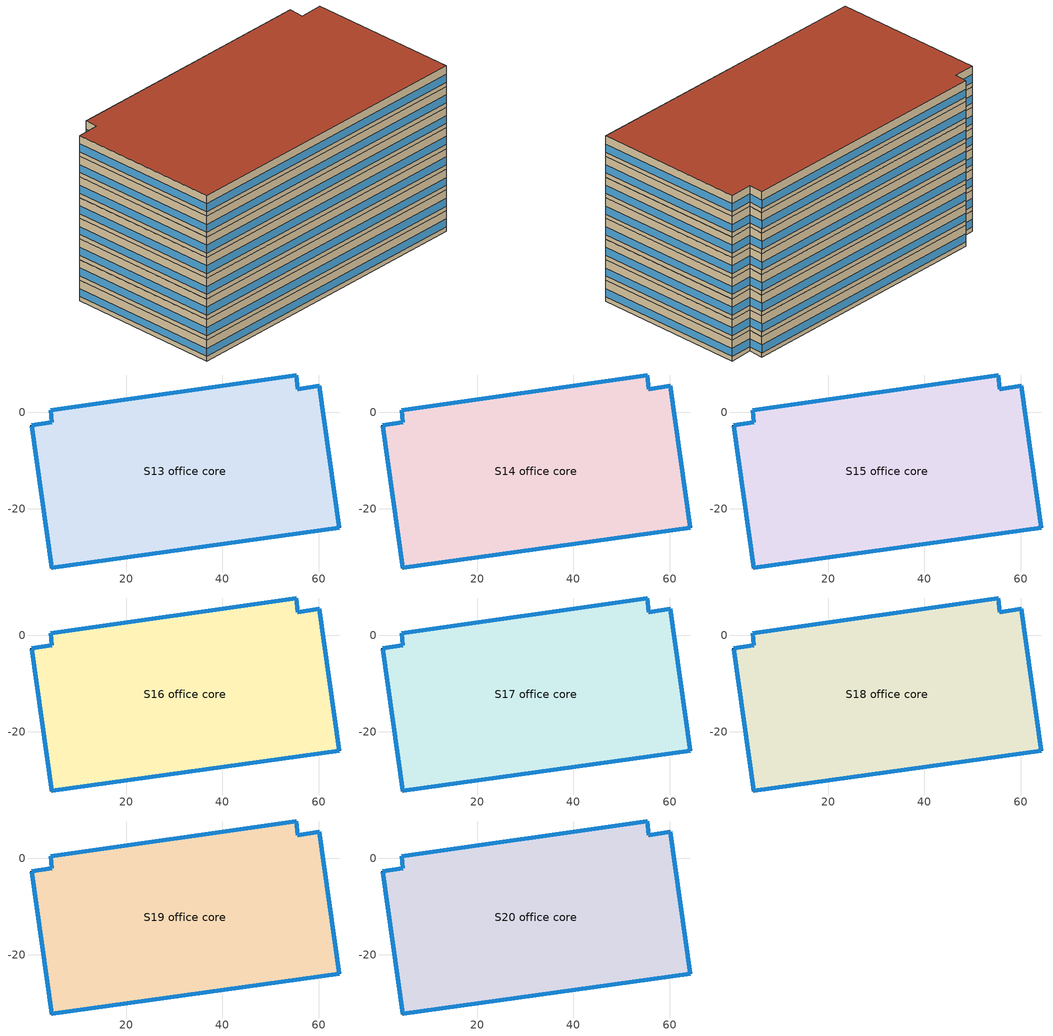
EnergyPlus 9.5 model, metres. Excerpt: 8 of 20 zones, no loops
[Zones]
S13 office core
 floor to S12 office core (office int floor Metal framed walls): 4.6,-2.01 4.37,0.5 55.39,7.78 55.69,4.81 60.17,5.57 64.32,-23.94 4.54,-32.3 0.39,-2.69 z45.39
 wall outside (office ext wall Metal framed walls): 4.37,0.5 4.6,-2.01 0.39,-2.69 4.54,-32.3 64.32,-23.94 60.17,5.57 55.69,4.81 55.39,7.78 4.37,0.5 z45.39:49.51
 window (office Window construction_simple glazing): 4.37,0.47 4.6,-1.98 z46.29:47.89; 4.57,-2.01 0.42,-2.69 / 60.14,5.57 55.72,4.81 z46.29:47.87; 0.39,-2.72 4.54,-32.27 / 4.57,-32.3 64.29,-23.94 / 64.32,-23.91 60.17,5.54 / 55.36,7.78 4.4,0.5 z46.29:47.86; 55.69,4.84 55.39,7.75 z46.29:47.88
S14 office core
 floor to S13 office core (office int floor Metal framed walls): 4.6,-2.01 4.37,0.5 55.39,7.78 55.69,4.81 60.17,5.57 64.32,-23.94 4.54,-32.3 0.39,-2.69 z49.51
 wall outside (office ext wall Metal framed walls): 4.37,0.5 4.6,-2.01 0.39,-2.69 4.54,-32.3 64.32,-23.94 60.17,5.57 55.69,4.81 55.39,7.78 4.37,0.5 z49.51:53.64
 window (office Window construction_simple glazing): 4.37,0.47 4.6,-1.98 / 55.69,4.84 55.39,7.75 z50.41:52.01; 4.57,-2.01 0.42,-2.69 / 60.14,5.57 55.72,4.81 z50.41:52; 0.39,-2.72 4.54,-32.27 / 4.57,-32.3 64.29,-23.94 / 64.32,-23.91 60.17,5.54 / 55.36,7.78 4.4,0.5 z50.41:51.98
S15 office core
 floor to S14 office core (office int floor Metal framed walls): 4.6,-2.01 4.37,0.5 55.39,7.78 55.69,4.81 60.17,5.57 64.32,-23.94 4.54,-32.3 0.39,-2.69 z53.64
 wall outside (office ext wall Metal framed walls): 4.37,0.5 4.6,-2.01 0.39,-2.69 4.54,-32.3 64.32,-23.94 60.17,5.57 55.69,4.81 55.39,7.78 4.37,0.5 z53.64:57.76
 window (office Window construction_simple glazing): 4.37,0.47 4.6,-1.98 z54.54:56.14; 4.57,-2.01 0.42,-2.69 / 60.14,5.57 55.72,4.81 z54.54:56.12; 0.39,-2.72 4.54,-32.27 / 4.57,-32.3 64.29,-23.94 / 64.32,-23.91 60.17,5.54 / 55.36,7.78 4.4,0.5 z54.54:56.11; 55.69,4.84 55.39,7.75 z54.54:56.13
S16 office core
 floor to S15 office core (office int floor Metal framed walls): 4.6,-2.01 4.37,0.5 55.39,7.78 55.69,4.81 60.17,5.57 64.32,-23.94 4.54,-32.3 0.39,-2.69 z57.76
 wall outside (office ext wall Metal framed walls): 4.37,0.5 4.6,-2.01 0.39,-2.69 4.54,-32.3 64.32,-23.94 60.17,5.57 55.69,4.81 55.39,7.78 4.37,0.5 z57.76:61.89
 window (office Window construction_simple glazing): 4.37,0.47 4.6,-1.98 / 55.69,4.84 55.39,7.75 z58.66:60.26; 4.57,-2.01 0.42,-2.69 / 60.14,5.57 55.72,4.81 z58.66:60.25; 0.39,-2.72 4.54,-32.27 / 4.57,-32.3 64.29,-23.94 / 64.32,-23.91 60.17,5.54 / 55.36,7.78 4.4,0.5 z58.66:60.23
S17 office core
 floor to S16 office core (office int floor Metal framed walls): 4.6,-2.01 4.37,0.5 55.39,7.78 55.69,4.81 60.17,5.57 64.32,-23.94 4.54,-32.3 0.39,-2.69 z61.89
 wall outside (office ext wall Metal framed walls): 4.37,0.5 4.6,-2.01 0.39,-2.69 4.54,-32.3 64.32,-23.94 60.17,5.57 55.69,4.81 55.39,7.78 4.37,0.5 z61.89:66.02
 window (office Window construction_simple glazing): 4.37,0.47 4.6,-1.98 / 55.69,4.84 55.39,7.75 z62.79:64.39; 4.57,-2.01 0.42,-2.69 / 60.14,5.57 55.72,4.81 z62.79:64.38; 0.39,-2.72 4.54,-32.27 / 4.57,-32.3 64.29,-23.94 / 64.32,-23.91 60.17,5.54 / 55.36,7.78 4.4,0.5 z62.79:64.36
S18 office core
 floor to S17 office core (office int floor Metal framed walls): 4.6,-2.01 4.37,0.5 55.39,7.78 55.69,4.81 60.17,5.57 64.32,-23.94 4.54,-32.3 0.39,-2.69 z66.02
 wall outside (office ext wall Metal framed walls): 4.37,0.5 4.6,-2.01 0.39,-2.69 4.54,-32.3 64.32,-23.94 60.17,5.57 55.69,4.81 55.39,7.78 4.37,0.5 z66.02:70.14
 window (office Window construction_simple glazing): 4.37,0.47 4.6,-1.98 z66.92:68.52; 4.57,-2.01 0.42,-2.69 / 60.14,5.57 55.72,4.81 z66.92:68.5; 0.39,-2.72 4.54,-32.27 / 4.57,-32.3 64.29,-23.94 / 64.32,-23.91 60.17,5.54 / 55.36,7.78 4.4,0.5 z66.92:68.49; 55.69,4.84 55.39,7.75 z66.92:68.51
S19 office core
 floor to S18 office core (office int floor Metal framed walls): 4.6,-2.01 4.37,0.5 55.39,7.78 55.69,4.81 60.17,5.57 64.32,-23.94 4.54,-32.3 0.39,-2.69 z70.14
 wall outside (office ext wall Metal framed walls): 4.37,0.5 4.6,-2.01 0.39,-2.69 4.54,-32.3 64.32,-23.94 60.17,5.57 55.69,4.81 55.39,7.78 4.37,0.5 z70.14:74.27
 window (office Window construction_simple glazing): 4.37,0.47 4.6,-1.98 / 55.69,4.84 55.39,7.75 z71.04:72.64; 4.57,-2.01 0.42,-2.69 / 60.14,5.57 55.72,4.81 z71.04:72.63; 0.39,-2.72 4.54,-32.27 / 4.57,-32.3 64.29,-23.94 / 64.32,-23.91 60.17,5.54 / 55.36,7.78 4.4,0.5 z71.04:72.61
S20 office core
 floor to S19 office core (office int floor Metal framed walls): 4.6,-2.01 4.37,0.5 55.39,7.78 55.69,4.81 60.17,5.57 64.32,-23.94 4.54,-32.3 0.39,-2.69 z74.27
 wall outside (office ext wall Metal framed walls): 4.37,0.5 4.6,-2.01 0.39,-2.69 4.54,-32.3 64.32,-23.94 60.17,5.57 55.69,4.81 55.39,7.78 4.37,0.5 z74.27:78.39
 window (office Window construction_simple glazing): 4.37,0.47 4.6,-1.98 z75.17:76.77; 4.57,-2.01 0.42,-2.69 / 60.14,5.57 55.72,4.81 z75.17:76.75; 0.39,-2.72 4.54,-32.27 / 4.57,-32.3 64.29,-23.94 / 64.32,-23.91 60.17,5.54 / 55.36,7.78 4.4,0.5 z75.17:76.74; 55.69,4.84 55.39,7.75 z75.17:76.76
 roof outside (office roof Metal roof): 4.37,0.5 4.6,-2.01 0.39,-2.69 4.54,-32.3 64.32,-23.94 60.17,5.57 55.69,4.81 55.39,7.78 z78.39
[Building]
Building 1: , city, , , FullExterior, 50
[Site:Location]
Climate Zone 3_CA_USA Design_Conditions: 37.7, -122.2, -8, 2
[SizingPeriod:DesignDay]
Climate Zone 3 Ann Clg .4% Condns WB=>MDB: 8, 21, SummerDesignDay, 25.8, 7.5, DefaultMultipliers, , Wetbulb, 19.1, , , , , 101301, 4.9, 310, No, No, No, ASHRAETau, , , 0.319, 2.545
Climate Zone 3 Ann Htg 99.6% Condns DB: 12, 21, WinterDesignDay, 2.6, 0, DefaultMultipliers, , Wetbulb, 2.6, , , , , 101301, 2.1, 50, No, No, No, ASHRAEClearSky, , , , , 0
[Site:GroundTemperature:BuildingSurface]
17.7, 17.68, 17.71, 18.22, 19.89, 21.71, 22.83, 23.02, 21.49, 19.27, 17.98, 17.74
[Site:WaterMainsTemperature]
CORRELATION: , 14.14, 7.8
[Material]
Air - Metal Wall Framing - 16 or 24 in. OC; Air - Metal Wall Framing - 16 or 24 in. OC 1: Smooth, 0.1397, 1.22017, 1.28148, 1004.832, 0.9, 0.7, 0.7
Gypsum Board - 1/2 in.; Gypsum Board - 1/2 in. 1: Smooth, 0.0127, 0.158656, 640.739, 1130.436, 0.9, 0.7, 0.8
Metal Standing Seam - 1/16 in.: MediumRough, 0.0015875, 0.576854, 7820.53, 502.416, 0.85, 0.8, 0.85
office ext wall 2 Insulation; office int floor 2 Insulation: Smooth, 0.0348619, 0.0230188, 16.0185, 1130.436, 0.9, 0.7, 0.8
office roof 2 Insulation: Smooth, 0.0575653, 0.0230188, 16.0185, 1130.436, 0.9, 0.7, 0.8
Std Wood 6inch Furnishings: MediumSmooth, 0.15, 0.12, 540, 1210, 0.9, 0.7, 0.7
Stucco - 7/8 in.; Stucco - 7/8 in. 1: MediumRough, 0.022352, 0.700948, 1855.1, 837.36, 0.9, 0.7, 0.8
[WindowMaterial:SimpleGlazingSystem]
office Window material_simple glazing: 6.98, 0.82, 0.81
[Construction]
int furnishing interior furnishing: Std Wood 6inch Furnishings
office ext wall Metal framed walls: Stucco - 7/8 in., office ext wall 2 Insulation, Air - Metal Wall Framing - 16 or 24 in. OC, Gypsum Board - 1/2 in.
office int floor Metal framed walls: Stucco - 7/8 in. 1, office int floor 2 Insulation, Air - Metal Wall Framing - 16 or 24 in. OC 1, Gypsum Board - 1/2 in. 1
office roof Metal roof: Metal Standing Seam - 1/16 in., office roof 2 Insulation
office Window construction_simple glazing: office Window material_simple glazing
[Zone]
S13 office core; S14 office core; S15 office core; S16 office core; S17 office core; S18 office core; S19 office core; S20 office core: , , , , , , , , , , , Yes
[InternalMass]
S14 office core Internal Mass 1: int furnishing interior furnishing, S14 office core, 3884.29
S20 office core Internal Mass 1: int furnishing interior furnishing, S20 office core, 3884.29
S13 office core Internal Mass 1: int furnishing interior furnishing, S13 office core, 3884.29
S15 office core Internal Mass 1: int furnishing interior furnishing, S15 office core, 3884.29
S16 office core Internal Mass 1: int furnishing interior furnishing, S16 office core, 3884.29
S17 office core Internal Mass 1: int furnishing interior furnishing, S17 office core, 3884.29
S18 office core Internal Mass 1: int furnishing interior furnishing, S18 office core, 3884.29
S19 office core Internal Mass 1: int furnishing interior furnishing, S19 office core, 3884.29
[Exterior:Lights]
exterior lights: whole building ext_lighting year, 51651.8, AstronomicalClock, exterior lights
[Exterior:FuelEquipment]
Whole Building Elevators: Electricity, whole building elevator year, 205866, Elevators
[SurfaceProperty:LocalEnvironment]
LocEnv:S13 office core wall 0: S13 office core wall 0, , , OutdoorAirNode:S13 office core wall 0
LocEnv:S13 office core wall 1: S13 office core wall 1, , , OutdoorAirNode:S13 office core wall 1
LocEnv:S13 office core wall 2: S13 office core wall 2, , , OutdoorAirNode:S13 office core wall 2
LocEnv:S13 office core wall 3: S13 office core wall 3, , , OutdoorAirNode:S13 office core wall 3
LocEnv:S13 office core wall 4: S13 office core wall 4, , , OutdoorAirNode:S13 office core wall 4
LocEnv:S13 office core wall 5: S13 office core wall 5, , , OutdoorAirNode:S13 office core wall 5
LocEnv:S13 office core wall 6: S13 office core wall 6, , , OutdoorAirNode:S13 office core wall 6
LocEnv:S13 office core wall 7: S13 office core wall 7, , , OutdoorAirNode:S13 office core wall 7
LocEnv:S14 office core wall 0: S14 office core wall 0, , , OutdoorAirNode:S14 office core wall 0
LocEnv:S14 office core wall 1: S14 office core wall 1, , , OutdoorAirNode:S14 office core wall 1
LocEnv:S14 office core wall 2: S14 office core wall 2, , , OutdoorAirNode:S14 office core wall 2
LocEnv:S14 office core wall 3: S14 office core wall 3, , , OutdoorAirNode:S14 office core wall 3
LocEnv:S14 office core wall 4: S14 office core wall 4, , , OutdoorAirNode:S14 office core wall 4
LocEnv:S14 office core wall 5: S14 office core wall 5, , , OutdoorAirNode:S14 office core wall 5
LocEnv:S14 office core wall 6: S14 office core wall 6, , , OutdoorAirNode:S14 office core wall 6
LocEnv:S14 office core wall 7: S14 office core wall 7, , , OutdoorAirNode:S14 office core wall 7
LocEnv:S15 office core wall 0: S15 office core wall 0, , , OutdoorAirNode:S15 office core wall 0
LocEnv:S15 office core wall 1: S15 office core wall 1, , , OutdoorAirNode:S15 office core wall 1
LocEnv:S15 office core wall 2: S15 office core wall 2, , , OutdoorAirNode:S15 office core wall 2
LocEnv:S15 office core wall 3: S15 office core wall 3, , , OutdoorAirNode:S15 office core wall 3
LocEnv:S15 office core wall 4: S15 office core wall 4, , , OutdoorAirNode:S15 office core wall 4
LocEnv:S15 office core wall 5: S15 office core wall 5, , , OutdoorAirNode:S15 office core wall 5
LocEnv:S15 office core wall 6: S15 office core wall 6, , , OutdoorAirNode:S15 office core wall 6
LocEnv:S15 office core wall 7: S15 office core wall 7, , , OutdoorAirNode:S15 office core wall 7
LocEnv:S16 office core wall 0: S16 office core wall 0, , , OutdoorAirNode:S16 office core wall 0
LocEnv:S16 office core wall 1: S16 office core wall 1, , , OutdoorAirNode:S16 office core wall 1
LocEnv:S16 office core wall 2: S16 office core wall 2, , , OutdoorAirNode:S16 office core wall 2
LocEnv:S16 office core wall 3: S16 office core wall 3, , , OutdoorAirNode:S16 office core wall 3
LocEnv:S16 office core wall 4: S16 office core wall 4, , , OutdoorAirNode:S16 office core wall 4
LocEnv:S16 office core wall 5: S16 office core wall 5, , , OutdoorAirNode:S16 office core wall 5
LocEnv:S16 office core wall 6: S16 office core wall 6, , , OutdoorAirNode:S16 office core wall 6
LocEnv:S16 office core wall 7: S16 office core wall 7, , , OutdoorAirNode:S16 office core wall 7
LocEnv:S17 office core wall 0: S17 office core wall 0, , , OutdoorAirNode:S17 office core wall 0
LocEnv:S17 office core wall 1: S17 office core wall 1, , , OutdoorAirNode:S17 office core wall 1
LocEnv:S17 office core wall 2: S17 office core wall 2, , , OutdoorAirNode:S17 office core wall 2
LocEnv:S17 office core wall 3: S17 office core wall 3, , , OutdoorAirNode:S17 office core wall 3
LocEnv:S17 office core wall 4: S17 office core wall 4, , , OutdoorAirNode:S17 office core wall 4
LocEnv:S17 office core wall 5: S17 office core wall 5, , , OutdoorAirNode:S17 office core wall 5
LocEnv:S17 office core wall 6: S17 office core wall 6, , , OutdoorAirNode:S17 office core wall 6
LocEnv:S17 office core wall 7: S17 office core wall 7, , , OutdoorAirNode:S17 office core wall 7
LocEnv:S18 office core wall 0: S18 office core wall 0, , , OutdoorAirNode:S18 office core wall 0
LocEnv:S18 office core wall 1: S18 office core wall 1, , , OutdoorAirNode:S18 office core wall 1
LocEnv:S18 office core wall 2: S18 office core wall 2, , , OutdoorAirNode:S18 office core wall 2
LocEnv:S18 office core wall 3: S18 office core wall 3, , , OutdoorAirNode:S18 office core wall 3
LocEnv:S18 office core wall 4: S18 office core wall 4, , , OutdoorAirNode:S18 office core wall 4
LocEnv:S18 office core wall 5: S18 office core wall 5, , , OutdoorAirNode:S18 office core wall 5
LocEnv:S18 office core wall 6: S18 office core wall 6, , , OutdoorAirNode:S18 office core wall 6
LocEnv:S18 office core wall 7: S18 office core wall 7, , , OutdoorAirNode:S18 office core wall 7
LocEnv:S19 office core wall 0: S19 office core wall 0, , , OutdoorAirNode:S19 office core wall 0
LocEnv:S19 office core wall 1: S19 office core wall 1, , , OutdoorAirNode:S19 office core wall 1
LocEnv:S19 office core wall 2: S19 office core wall 2, , , OutdoorAirNode:S19 office core wall 2
LocEnv:S19 office core wall 3: S19 office core wall 3, , , OutdoorAirNode:S19 office core wall 3
LocEnv:S19 office core wall 4: S19 office core wall 4, , , OutdoorAirNode:S19 office core wall 4
LocEnv:S19 office core wall 5: S19 office core wall 5, , , OutdoorAirNode:S19 office core wall 5
LocEnv:S19 office core wall 6: S19 office core wall 6, , , OutdoorAirNode:S19 office core wall 6
LocEnv:S19 office core wall 7: S19 office core wall 7, , , OutdoorAirNode:S19 office core wall 7
LocEnv:S20 office core roof: S20 office core roof, , , OutdoorAirNode:S20 office core roof
LocEnv:S20 office core wall 0: S20 office core wall 0, , , OutdoorAirNode:S20 office core wall 0
LocEnv:S20 office core wall 1: S20 office core wall 1, , , OutdoorAirNode:S20 office core wall 1
LocEnv:S20 office core wall 2: S20 office core wall 2, , , OutdoorAirNode:S20 office core wall 2
LocEnv:S20 office core wall 3: S20 office core wall 3, , , OutdoorAirNode:S20 office core wall 3
LocEnv:S20 office core wall 4: S20 office core wall 4, , , OutdoorAirNode:S20 office core wall 4
LocEnv:S20 office core wall 5: S20 office core wall 5, , , OutdoorAirNode:S20 office core wall 5
LocEnv:S20 office core wall 6: S20 office core wall 6, , , OutdoorAirNode:S20 office core wall 6
LocEnv:S20 office core wall 7: S20 office core wall 7, , , OutdoorAirNode:S20 office core wall 7
LocEnv:Sub Surface 89: Sub Surface 89, , , OutdoorAirNode:S13 office core wall 0
LocEnv:Sub Surface 90: Sub Surface 90, , , OutdoorAirNode:S13 office core wall 1
LocEnv:Sub Surface 91: Sub Surface 91, , , OutdoorAirNode:S13 office core wall 2
LocEnv:Sub Surface 92: Sub Surface 92, , , OutdoorAirNode:S13 office core wall 3
LocEnv:Sub Surface 93: Sub Surface 93, , , OutdoorAirNode:S13 office core wall 4
LocEnv:Sub Surface 94: Sub Surface 94, , , OutdoorAirNode:S13 office core wall 5
LocEnv:Sub Surface 95: Sub Surface 95, , , OutdoorAirNode:S13 office core wall 6
LocEnv:Sub Surface 96: Sub Surface 96, , , OutdoorAirNode:S13 office core wall 7
LocEnv:Sub Surface 97: Sub Surface 97, , , OutdoorAirNode:S14 office core wall 0
LocEnv:Sub Surface 98: Sub Surface 98, , , OutdoorAirNode:S14 office core wall 1
LocEnv:Sub Surface 99: Sub Surface 99, , , OutdoorAirNode:S14 office core wall 2
LocEnv:Sub Surface 100: Sub Surface 100, , , OutdoorAirNode:S14 office core wall 3
LocEnv:Sub Surface 101: Sub Surface 101, , , OutdoorAirNode:S14 office core wall 4
LocEnv:Sub Surface 102: Sub Surface 102, , , OutdoorAirNode:S14 office core wall 5
LocEnv:Sub Surface 103: Sub Surface 103, , , OutdoorAirNode:S14 office core wall 6
LocEnv:Sub Surface 104: Sub Surface 104, , , OutdoorAirNode:S14 office core wall 7
LocEnv:Sub Surface 105: Sub Surface 105, , , OutdoorAirNode:S15 office core wall 0
LocEnv:Sub Surface 106: Sub Surface 106, , , OutdoorAirNode:S15 office core wall 1
LocEnv:Sub Surface 107: Sub Surface 107, , , OutdoorAirNode:S15 office core wall 2
LocEnv:Sub Surface 108: Sub Surface 108, , , OutdoorAirNode:S15 office core wall 3
LocEnv:Sub Surface 109: Sub Surface 109, , , OutdoorAirNode:S15 office core wall 4
LocEnv:Sub Surface 110: Sub Surface 110, , , OutdoorAirNode:S15 office core wall 5
LocEnv:Sub Surface 111: Sub Surface 111, , , OutdoorAirNode:S15 office core wall 6
LocEnv:Sub Surface 112: Sub Surface 112, , , OutdoorAirNode:S15 office core wall 7
LocEnv:Sub Surface 113: Sub Surface 113, , , OutdoorAirNode:S16 office core wall 0
LocEnv:Sub Surface 114: Sub Surface 114, , , OutdoorAirNode:S16 office core wall 1
LocEnv:Sub Surface 115: Sub Surface 115, , , OutdoorAirNode:S16 office core wall 2
LocEnv:Sub Surface 116: Sub Surface 116, , , OutdoorAirNode:S16 office core wall 3
LocEnv:Sub Surface 117: Sub Surface 117, , , OutdoorAirNode:S16 office core wall 4
LocEnv:Sub Surface 118: Sub Surface 118, , , OutdoorAirNode:S16 office core wall 5
LocEnv:Sub Surface 119: Sub Surface 119, , , OutdoorAirNode:S16 office core wall 6
LocEnv:Sub Surface 120: Sub Surface 120, , , OutdoorAirNode:S16 office core wall 7
LocEnv:Sub Surface 121: Sub Surface 121, , , OutdoorAirNode:S17 office core wall 0
LocEnv:Sub Surface 122: Sub Surface 122, , , OutdoorAirNode:S17 office core wall 1
LocEnv:Sub Surface 123: Sub Surface 123, , , OutdoorAirNode:S17 office core wall 2
LocEnv:Sub Surface 124: Sub Surface 124, , , OutdoorAirNode:S17 office core wall 3
LocEnv:Sub Surface 125: Sub Surface 125, , , OutdoorAirNode:S17 office core wall 4
LocEnv:Sub Surface 126: Sub Surface 126, , , OutdoorAirNode:S17 office core wall 5
LocEnv:Sub Surface 127: Sub Surface 127, , , OutdoorAirNode:S17 office core wall 6
LocEnv:Sub Surface 128: Sub Surface 128, , , OutdoorAirNode:S17 office core wall 7
LocEnv:Sub Surface 129: Sub Surface 129, , , OutdoorAirNode:S18 office core wall 0
LocEnv:Sub Surface 130: Sub Surface 130, , , OutdoorAirNode:S18 office core wall 1
LocEnv:Sub Surface 131: Sub Surface 131, , , OutdoorAirNode:S18 office core wall 2
LocEnv:Sub Surface 132: Sub Surface 132, , , OutdoorAirNode:S18 office core wall 3
LocEnv:Sub Surface 133: Sub Surface 133, , , OutdoorAirNode:S18 office core wall 4
LocEnv:Sub Surface 134: Sub Surface 134, , , OutdoorAirNode:S18 office core wall 5
LocEnv:Sub Surface 135: Sub Surface 135, , , OutdoorAirNode:S18 office core wall 6
LocEnv:Sub Surface 136: Sub Surface 136, , , OutdoorAirNode:S18 office core wall 7
LocEnv:Sub Surface 137: Sub Surface 137, , , OutdoorAirNode:S19 office core wall 0
LocEnv:Sub Surface 138: Sub Surface 138, , , OutdoorAirNode:S19 office core wall 1
LocEnv:Sub Surface 139: Sub Surface 139, , , OutdoorAirNode:S19 office core wall 2
LocEnv:Sub Surface 140: Sub Surface 140, , , OutdoorAirNode:S19 office core wall 3
LocEnv:Sub Surface 141: Sub Surface 141, , , OutdoorAirNode:S19 office core wall 4
LocEnv:Sub Surface 142: Sub Surface 142, , , OutdoorAirNode:S19 office core wall 5
LocEnv:Sub Surface 143: Sub Surface 143, , , OutdoorAirNode:S19 office core wall 6
LocEnv:Sub Surface 144: Sub Surface 144, , , OutdoorAirNode:S19 office core wall 7
LocEnv:Sub Surface 145: Sub Surface 145, , , OutdoorAirNode:S20 office core wall 0
LocEnv:Sub Surface 146: Sub Surface 146, , , OutdoorAirNode:S20 office core wall 1
LocEnv:Sub Surface 147: Sub Surface 147, , , OutdoorAirNode:S20 office core wall 2
LocEnv:Sub Surface 148: Sub Surface 148, , , OutdoorAirNode:S20 office core wall 3
LocEnv:Sub Surface 149: Sub Surface 149, , , OutdoorAirNode:S20 office core wall 4
LocEnv:Sub Surface 150: Sub Surface 150, , , OutdoorAirNode:S20 office core wall 5
LocEnv:Sub Surface 151: Sub Surface 151, , , OutdoorAirNode:S20 office core wall 6
LocEnv:Sub Surface 152: Sub Surface 152, , , OutdoorAirNode:S20 office core wall 7
[Schedule:Year]
whole building elevator year: fractional, whole building elevator week 0, 1, 1, 12, 31
whole building ext_lighting year: fractional, whole building ext_lighting week 0, 1, 1, 12, 31
[Schedule:Week:Daily]
whole building elevator week 0: whole building elevator week 0 Sunday, whole building elevator week 0 Wednesday, whole building elevator week 0 Wednesday, whole building elevator week 0 Wednesday, whole building elevator week 0 Thursday, whole building elevator week 0 Friday, whole building elevator week 0 Saturday, whole building elevator week 0 Holiday, whole building elevator week 0 Summer design, whole building elevator week 0 Winter design, whole building elevator week 0 Holiday, whole building elevator week 0 Holiday
whole building ext_lighting week 0: whole building ext_lighting week 0 Sunday, whole building ext_lighting week 0 Wednesday, whole building ext_lighting week 0 Wednesday, whole building ext_lighting week 0 Wednesday, whole building ext_lighting week 0 Thursday, whole building ext_lighting week 0 Friday, whole building ext_lighting week 0 Saturday, whole building ext_lighting week 0 Holiday, whole building ext_lighting week 0 Summer design, whole building ext_lighting week 0 Winter design, whole building ext_lighting week 0 Holiday, whole building ext_lighting week 0 Holiday
[Schedule:Day:Interval]
whole building elevator week 0 Friday; whole building elevator week 0 Holiday; whole building elevator week 0 Saturday; whole building elevator week 0 Summer design; whole building elevator week 0 Sunday; whole building elevator week 0 Thursday; whole building elevator week 0 Wednesday; whole building elevator week 0 Winter design: fractional, No, 01:00, 0.05, 02:00, 0.05, 03:00, 0.05, 04:00, 0.05, 05:00, 0.1, 06:00, 0.2, 07:00, 0.4, 08:00, 0.5, 09:00, 0.5, 10:00, 0.35, 11:00, 0.15, 12:00, 0.15, 13:00, 0.15, 14:00, 0.15, 15:00, 0.15, 16:00, 0.15, 17:00, 0.35, 18:00, 0.5, 19:00, 0.5, 20:00, 0.4, 21:00, 0.4, 22:00, 0.3, 23:00, 0.2, 24:00, 0.1
whole building ext_lighting week 0 Friday; whole building ext_lighting week 0 Holiday; whole building ext_lighting week 0 Saturday; whole building ext_lighting week 0 Summer design; whole building ext_lighting week 0 Sunday; whole building ext_lighting week 0 Thursday; whole building ext_lighting week 0 Wednesday; whole building ext_lighting week 0 Winter design: fractional, No, 01:00, 1, 02:00, 1, 03:00, 1, 04:00, 1, 05:00, 1, 06:00, 1, 07:00, 1, 08:00, 1, 09:00, 1, 10:00, 1, 11:00, 1, 12:00, 1, 13:00, 1, 14:00, 1, 15:00, 1, 16:00, 1, 17:00, 1, 18:00, 1, 19:00, 1, 20:00, 1, 21:00, 1, 22:00, 1, 23:00, 1, 24:00, 1
